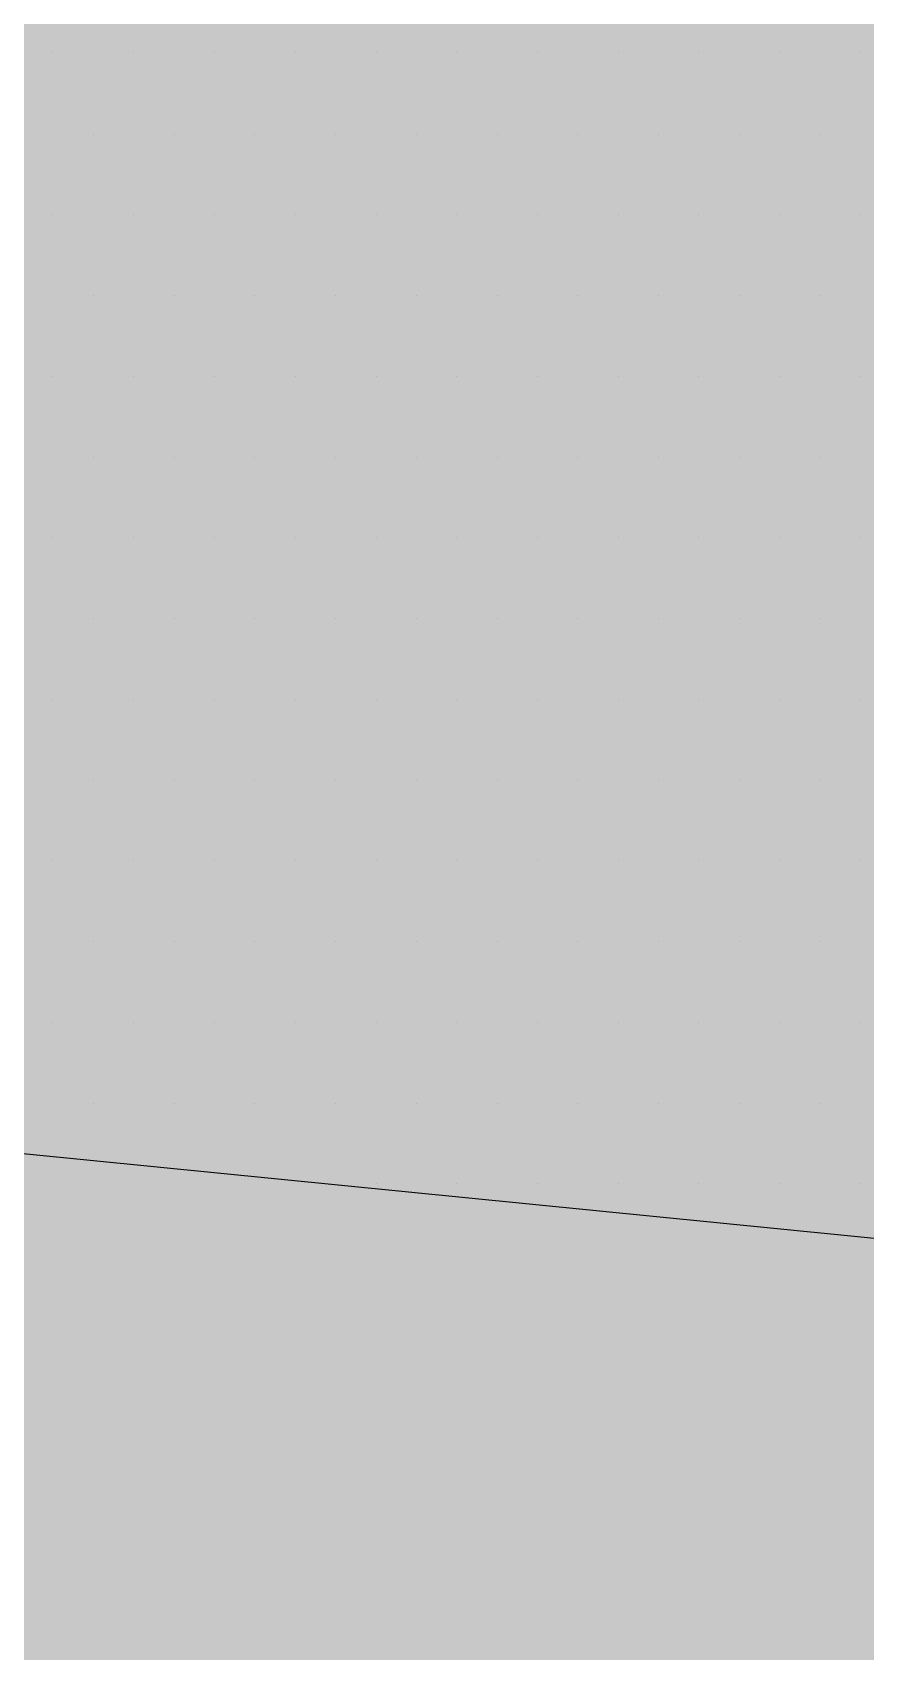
# Paper-space layout 'Layout1' of a CAD drawing. Extents: x -43 to 2298, y -18 to 768.
# Drawn here: x 147.831 to 148.399, y 266.495 to 267.599 of the extents above; entities that cross this region are included whole.
import ezdxf

# ---------------------------------------------------------------- set-up
doc = ezdxf.new("R2010")
doc.units = 0
doc.header["$LTSCALE"] = 2
doc.linetypes.add('CACHEX2', pattern=[0.75, 0.5, -0.25])
doc.layers.add('CARTOUCHE', color=7, linetype='Continuous')
doc.layers.add('LOGO', color=7, linetype='Continuous')

# ---------------------------------------------------------------- blocks, each defined once
blk = doc.blocks.new('A$C715108E3')
at = {"layer": 'LOGO', "color": 131}
for p, q in [((3.0979, -4.0654), (3.0979, -4.0654)), ((3.1896, -4.0654), (3.1896, -4.0654)), ((3.2816, -4.0654), (3.2816, -4.0654)), ((3.3734, -4.0654), (3.3734, -4.0654)), ((3.4653, -4.0654), (3.4653, -4.0654)), ((3.5565, -4.0654), (3.5565, -4.0654)), ((3.6486, -4.0654), (3.6486, -4.0654)), ((3.7404, -4.0654), (3.7404, -4.0654)), ((3.8317, -4.0654), (3.8317, -4.0654)), ((3.9237, -4.0654), (3.9237, -4.0654)), ((4.0155, -4.0654), (4.0155, -4.0654)), ((3.1439, -4.1578), (3.1439, -4.1578)), ((3.2359, -4.1578), (3.2359, -4.1578)), ((3.3277, -4.1578), (3.3277, -4.1578)), ((3.4188, -4.1578), (3.4188, -4.1578)), ((3.5108, -4.1578), (3.5108, -4.1578)), ((3.6028, -4.1578), (3.6028, -4.1578)), ((3.6941, -4.1578), (3.6941, -4.1578)), ((3.7861, -4.1578), (3.7861, -4.1578)), ((3.878, -4.1578), (3.878, -4.1578)), ((3.9694, -4.1578), (3.9694, -4.1578)), ((3.0979, -4.2494), (3.0979, -4.2494)), ((3.1896, -4.2494), (3.1896, -4.2494)), ((3.2816, -4.2494), (3.2816, -4.2494)), ((3.3734, -4.2494), (3.3734, -4.2494)), ((3.4653, -4.2494), (3.4653, -4.2494)), ((3.5565, -4.2494), (3.5565, -4.2494)), ((3.6486, -4.2494), (3.6486, -4.2494)), ((3.7404, -4.2494), (3.7404, -4.2494)), ((3.8317, -4.2494), (3.8317, -4.2494)), ((3.9237, -4.2494), (3.9237, -4.2494)), ((4.0155, -4.2494), (4.0155, -4.2494)), ((3.1439, -4.3407), (3.1439, -4.3407)), ((3.2359, -4.3407), (3.2359, -4.3407)), ((3.3277, -4.3407), (3.3277, -4.3407)), ((3.4188, -4.3407), (3.4188, -4.3407)), ((3.5108, -4.3407), (3.5108, -4.3407)), ((3.6028, -4.3407), (3.6028, -4.3407)), ((3.6941, -4.3407), (3.6941, -4.3407)), ((3.7861, -4.3407), (3.7861, -4.3407)), ((3.878, -4.3407), (3.878, -4.3407)), ((3.9694, -4.3407), (3.9694, -4.3407)), ((3.0979, -4.4331), (3.0979, -4.4331)), ((3.1896, -4.4331), (3.1896, -4.4331)), ((3.2816, -4.4331), (3.2816, -4.4331)), ((3.3734, -4.4331), (3.3734, -4.4331)), ((3.4653, -4.4331), (3.4653, -4.4331)), ((3.5565, -4.4331), (3.5565, -4.4331)), ((3.6486, -4.4331), (3.6486, -4.4331)), ((3.7404, -4.4331), (3.7404, -4.4331)), ((3.8317, -4.4331), (3.8317, -4.4331)), ((3.9237, -4.4331), (3.9237, -4.4331)), ((4.0155, -4.4331), (4.0155, -4.4331)), ((3.1439, -4.5245), (3.1439, -4.5245)), ((3.2359, -4.5245), (3.2359, -4.5245)), ((3.3277, -4.5245), (3.3277, -4.5245)), ((3.4188, -4.5245), (3.4188, -4.5245)), ((3.5108, -4.5245), (3.5108, -4.5245)), ((3.6028, -4.5245), (3.6028, -4.5245)), ((3.6941, -4.5245), (3.6941, -4.5245)), ((3.7861, -4.5245), (3.7861, -4.5245)), ((3.878, -4.5245), (3.878, -4.5245)), ((3.9694, -4.5245), (3.9694, -4.5245)), ((3.0979, -4.6156), (3.0979, -4.6156)), ((3.1896, -4.6156), (3.1896, -4.6156)), ((3.2816, -4.6156), (3.2816, -4.6156)), ((3.3734, -4.6156), (3.3734, -4.6156)), ((3.4653, -4.6156), (3.4653, -4.6156)), ((3.5565, -4.6156), (3.5565, -4.6156)), ((3.6486, -4.6156), (3.6486, -4.6156)), ((3.7404, -4.6156), (3.7404, -4.6156)), ((3.8317, -4.6156), (3.8317, -4.6156)), ((3.9237, -4.6156), (3.9237, -4.6156)), ((4.0155, -4.6156), (4.0155, -4.6156)), ((3.1439, -4.7082), (3.1439, -4.7082)), ((3.2359, -4.7082), (3.2359, -4.7082)), ((3.3277, -4.7082), (3.3277, -4.7082)), ((3.4188, -4.7082), (3.4188, -4.7082)), ((3.5108, -4.7082), (3.5108, -4.7082)), ((3.6028, -4.7082), (3.6028, -4.7082)), ((3.6941, -4.7082), (3.6941, -4.7082)), ((3.7861, -4.7082), (3.7861, -4.7082)), ((3.878, -4.7082), (3.878, -4.7082)), ((3.9694, -4.7082), (3.9694, -4.7082)), ((3.0979, -4.7997), (3.0979, -4.7997)), ((3.1896, -4.7997), (3.1896, -4.7997)), ((3.2816, -4.7997), (3.2816, -4.7997)), ((3.3734, -4.7997), (3.3734, -4.7997)), ((3.4653, -4.7997), (3.4653, -4.7997)), ((3.5565, -4.7997), (3.5565, -4.7997)), ((3.6486, -4.7997), (3.6486, -4.7997)), ((3.7404, -4.7997), (3.7404, -4.7997)), ((3.8317, -4.7997), (3.8317, -4.7997)), ((3.9237, -4.7997), (3.9237, -4.7997)), ((4.0155, -4.7997), (4.0155, -4.7997)), ((3.1439, -4.892), (3.1439, -4.892)), ((3.2359, -4.892), (3.2359, -4.892)), ((3.3277, -4.892), (3.3277, -4.892)), ((3.4188, -4.892), (3.4188, -4.892)), ((3.5108, -4.892), (3.5108, -4.892)), ((3.6028, -4.892), (3.6028, -4.892)), ((3.6941, -4.892), (3.6941, -4.892)), ((3.7861, -4.892), (3.7861, -4.892)), ((3.878, -4.892), (3.878, -4.892)), ((3.9694, -4.892), (3.9694, -4.892)), ((3.0979, -4.9833), (3.0979, -4.9833)), ((3.1896, -4.9833), (3.1896, -4.9833)), ((3.2816, -4.9833), (3.2816, -4.9833)), ((3.3734, -4.9833), (3.3734, -4.9833)), ((3.4653, -4.9833), (3.4653, -4.9833)), ((3.5565, -4.9833), (3.5565, -4.9833)), ((3.6486, -4.9833), (3.6486, -4.9833)), ((3.7404, -4.9833), (3.7404, -4.9833)), ((3.8317, -4.9833), (3.8317, -4.9833)), ((3.9237, -4.9833), (3.9237, -4.9833)), ((4.0155, -4.9833), (4.0155, -4.9833)), ((3.1439, -5.0748), (3.1439, -5.0748)), ((3.2359, -5.0748), (3.2359, -5.0748)), ((3.3277, -5.0748), (3.3277, -5.0748)), ((3.4188, -5.0748), (3.4188, -5.0748)), ((3.5108, -5.0748), (3.5108, -5.0748)), ((3.6028, -5.0748), (3.6028, -5.0748)), ((3.6941, -5.0748), (3.6941, -5.0748)), ((3.7861, -5.0748), (3.7861, -5.0748)), ((3.878, -5.0748), (3.878, -5.0748)), ((3.9694, -5.0748), (3.9694, -5.0748)), ((3.0979, -5.1674), (3.0979, -5.1674)), ((3.1896, -5.1674), (3.1896, -5.1674)), ((3.2816, -5.1674), (3.2816, -5.1674)), ((3.3734, -5.1674), (3.3734, -5.1674)), ((3.4653, -5.1674), (3.4653, -5.1674)), ((3.5565, -5.1674), (3.5565, -5.1674)), ((3.6486, -5.1674), (3.6486, -5.1674)), ((3.7404, -5.1674), (3.7404, -5.1674)), ((3.8317, -5.1674), (3.8317, -5.1674)), ((3.9237, -5.1674), (3.9237, -5.1674)), ((4.0155, -5.1674), (4.0155, -5.1674)), ((3.1439, -5.2586), (3.1439, -5.2586)), ((3.2359, -5.2586), (3.2359, -5.2586)), ((3.3277, -5.2586), (3.3277, -5.2586)), ((3.4188, -5.2586), (3.4188, -5.2586)), ((3.5108, -5.2586), (3.5108, -5.2586)), ((3.6028, -5.2586), (3.6028, -5.2586)), ((3.6941, -5.2586), (3.6941, -5.2586)), ((3.7861, -5.2586), (3.7861, -5.2586)), ((3.878, -5.2586), (3.878, -5.2586)), ((3.9694, -5.2586), (3.9694, -5.2586)), ((3.4049, -5.3499), (3.4049, -5.3499)), ((3.4653, -5.3499), (3.4653, -5.3499)), ((3.5565, -5.3499), (3.5565, -5.3499)), ((3.6486, -5.3499), (3.6486, -5.3499)), ((3.7404, -5.3499), (3.7404, -5.3499)), ((3.8317, -5.3499), (3.8317, -5.3499)), ((3.9237, -5.3499), (3.9237, -5.3499)), ((4.0155, -5.3499), (4.0155, -5.3499))]:
    blk.add_line(p, q, dxfattribs=at)
blk.add_lwpolyline([(-1.5572, -4.8561), (4.8497, -5.4935), (3.9051, -3.7588), (-0.4601, -3.2749), (1.2763, -0.8417), (0, 0)], dxfattribs=at)
blk = doc.blocks.new('A$C581E6685')
at = {"layer": 'LOGO', "color": 32, "linetype": 'CACHEX2', "ltscale": 1.5}
blk.add_ellipse((-38.0538, 23.8138), major_axis=(-19.0311, -3.534), ratio=0.590567, dxfattribs=at)
at = {"layer": 'LOGO', "color": 32}
blk.add_ellipse((-37.6144, 23.8499), major_axis=(-13.5768, -4.2839), ratio=0.791971, dxfattribs=at)
at = {"layer": 'CARTOUCHE'}
blk.add_blockref('A$C715108E3', (-31.6739, 36.3189), dxfattribs=at)

psp = doc.layouts.get("Layout1")

# ---------------------------------------------------------------- hatches: boundary and pattern name
at = {"layer": 'CARTOUCHE', "true_color": 0xffffff}
h = psp.add_hatch(color=7, dxfattribs=at)
h.dxf.hatch_style = 1
edge = h.paths.add_edge_path()
edge.add_spline(control_points=[(127.7197, 272.4748), (127.7197, 261.5837), (127.7197, 250.6925), (127.7197, 246.8525), (131.5597, 246.8525), (177.0989, 246.8525), (222.6382, 246.8525), (226.4782, 246.8525), (226.4782, 250.6925), (226.4782, 261.5837), (226.4782, 272.4748), (226.4782, 276.3148), (222.6382, 276.3148), (177.0989, 276.3148), (131.5597, 276.3148), (127.7197, 276.3148), (127.7197, 272.4748)], knot_values=[0, 0, 0, 1, 1, 2.570796, 2.570796, 3.570796, 3.570796, 5.141593, 5.141593, 6.141593, 6.141593, 7.712389, 7.712389, 8.712389, 8.712389, 10.283185, 10.283185, 10.283185], weights=[1, 1, 1, 0.707107, 1, 1, 1, 0.707107, 1, 1, 1, 0.707107, 1, 1, 1, 0.707107, 1], degree=2, periodic=0)

# ---------------------------------------------------------------- linework, layer by layer
at = {"layer": 'CARTOUCHE'}
psp.add_rational_spline([(127.7197, 272.4748), (127.7197, 261.5837), (127.7197, 250.6925), (127.7197, 246.8525), (131.5597, 246.8525), (177.0989, 246.8525), (222.6382, 246.8525), (226.4782, 246.8525), (226.4782, 250.6925), (226.4782, 261.5837), (226.4782, 272.4748), (226.4782, 276.3148), (222.6382, 276.3148), (177.0989, 276.3148), (131.5597, 276.3148), (127.7197, 276.3148), (127.7197, 272.4748)], [1, 1, 1, 0.707106781187, 1, 1, 1, 0.707106781187, 1, 1, 1, 0.707106781187, 1, 1, 1, 0.707106781187, 1], degree=2, knots=[0, 0, 0, 1, 1, 2.570796, 2.570796, 3.570796, 3.570796, 5.141593, 5.141593, 6.141593, 6.141593, 7.712389, 7.712389, 8.712389, 8.712389, 10.283185, 10.283185, 10.283185], dxfattribs=at)

# ---------------------------------------------------------------- block references
at = {"layer": 'CARTOUCHE', "xscale": 0.6, "yscale": 0.6, "zscale": 0.6}
psp.add_blockref('A$C581E6685', (164.9904, 248.2331), dxfattribs=at)

doc.saveas('drawing.dxf')
